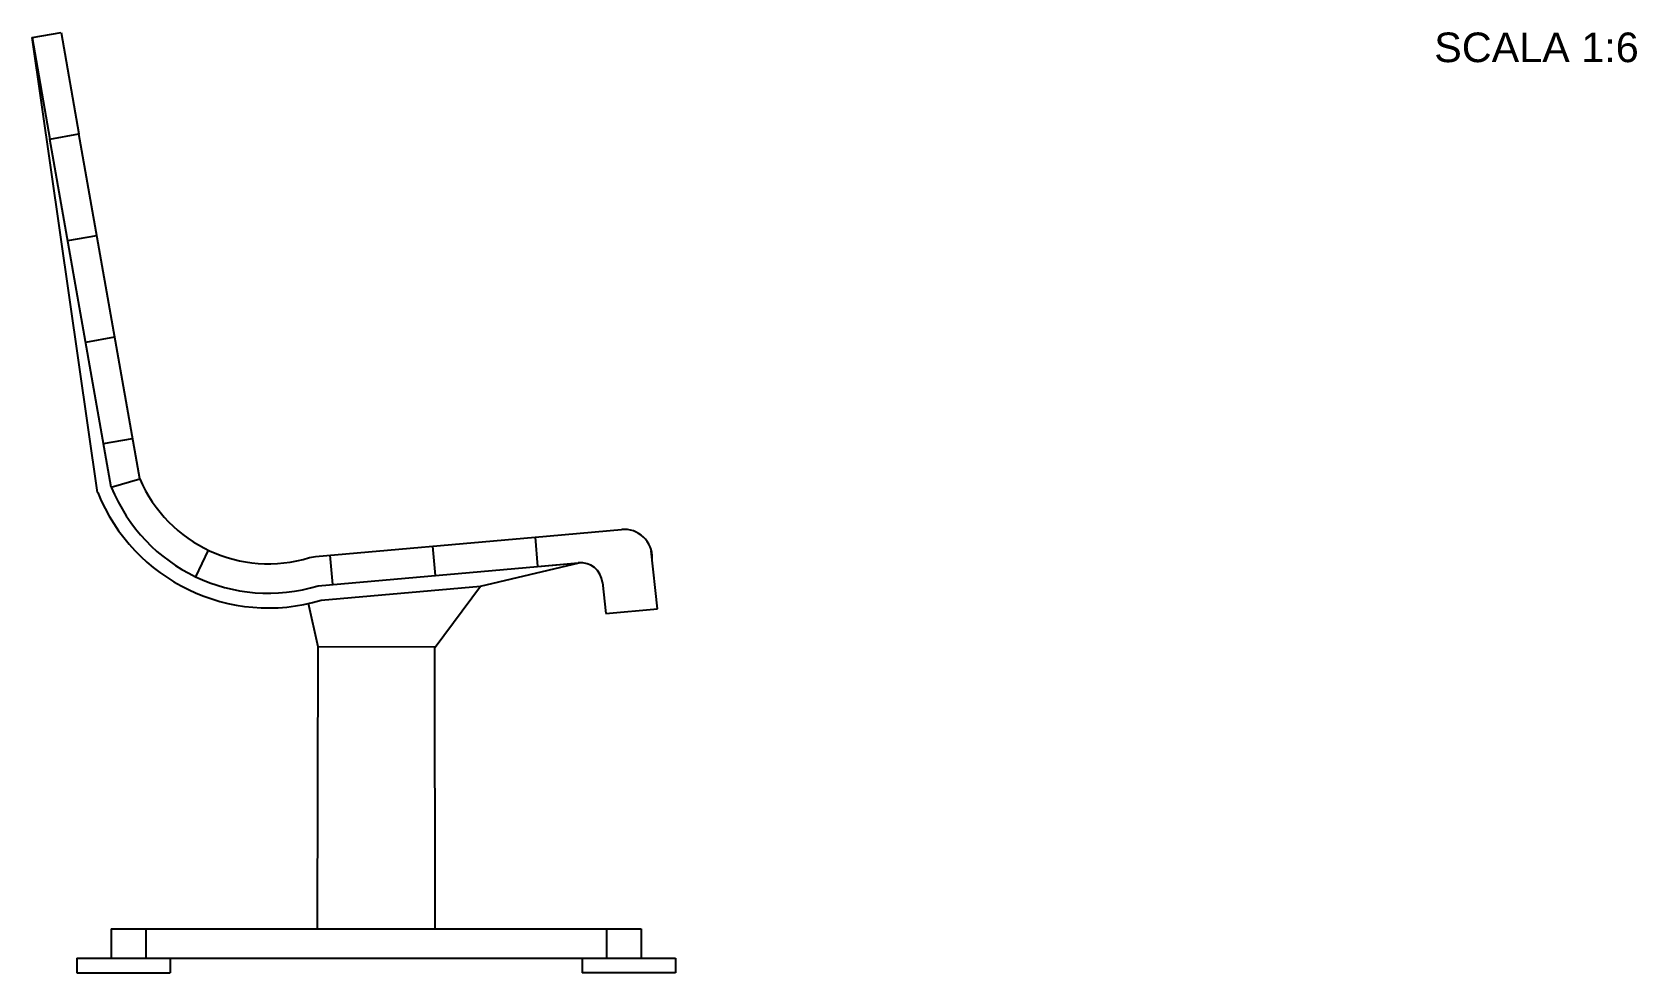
# Model space of a CAD drawing. Header units: inches. Extents: x 17 to 44.3, y 3.9 to 19.8.
import ezdxf

# ---------------------------------------------------------------- set-up
doc = ezdxf.new("R2010")
doc.units = ezdxf.units.IN
doc.header["$MEASUREMENT"] = 0
doc.layers.add('Scanduri', color=249, linetype='Continuous')
doc.layers.add('Suport metalic', color=9, linetype='Continuous')
doc.styles.get("Standard").update_dxf_attribs({"font": 'arial.ttf'})

msp = doc.modelspace()

# ---------------------------------------------------------------- linework, layer by layer
at = {"layer": 'Scanduri'}
for p, q in [((17.003, 19.736), (17.496, 19.823)), ((17.003, 19.736), (17.307, 18.013)), ((17.496, 19.823), (17.799, 18.1)), ((17.307, 18.013), (17.799, 18.1)), ((18.349, 12.104), (17.307, 18.013)), ((18.832, 12.245), (17.799, 18.1)), ((17.611, 16.289), (18.103, 16.376)), ((17.915, 14.566), (18.407, 14.653)), ((18.219, 12.843), (18.711, 12.929)), ((18.349, 12.104), (18.832, 12.245)), ((21.82, 10.927), (25.549, 11.254)), ((25.549, 11.254), (27.019, 11.383)), ((25.549, 11.254), (25.592, 10.756)), ((19.995, 11.033), (19.78, 10.582)), ((21.717, 10.907), (21.82, 10.927)), ((22.062, 10.948), (22.106, 10.45)), ((23.805, 11.101), (23.849, 10.603)), ((27.625, 10.035), (27.523, 11.022)), ((21.864, 10.429), (26.295, 10.818)), ((25.592, 10.756), (26.282, 10.817)), ((26.694, 10.484), (26.751, 9.957)), ((26.751, 9.957), (27.625, 10.035))]:
    msp.add_line(p, q, dxfattribs=at)
for centre, radius, start, end in [((21.019, 13.181), 2.879, 201.9642, 287.0794), ((21.019, 13.181), 2.379, 203.1668, 287.0794), ((27.061, 10.91), 0.476, 358.219, 95.0142), ((26.322, 10.444), 0.375, 6.1752, 96.024)]:
    msp.add_arc(centre, radius, start, end, dxfattribs=at)
at = {"layer": 'Suport metalic'}
for p, q in [((18.117, 12.011), (17.003, 19.736)), ((24.622, 10.42), (26.295, 10.818)), ((21.912, 10.182), (24.622, 10.42)), ((23.849, 9.386), (24.622, 10.42)), ((21.862, 9.392), (21.698, 10.127)), ((21.849, 4.604), (21.862, 9.392)), ((23.849, 9.386), (21.862, 9.392)), ((23.849, 4.604), (23.846, 9.386)), ((18.349, 4.604), (27.349, 4.604)), ((18.349, 4.604), (18.349, 4.104)), ((27.349, 4.604), (27.349, 4.104)), ((17.762, 4.104), (17.762, 3.854)), ((17.762, 4.104), (27.936, 4.104)), ((19.349, 4.104), (19.349, 3.854)), ((26.349, 4.104), (26.349, 3.854)), ((27.936, 4.104), (27.936, 3.854)), ((17.762, 3.854), (19.349, 3.854)), ((27.936, 3.854), (26.349, 3.854))]:
    msp.add_line(p, q, dxfattribs=at)
for points in [[(18.936, 4.604), (18.936, 4.104)], [(26.762, 4.604), (26.762, 4.104)]]:
    msp.add_lwpolyline(points, dxfattribs=at)
msp.add_arc((21.019, 13.181), 3.129, 201.9642, 286.5856, dxfattribs=at)

# ---------------------------------------------------------------- texts
at = {"layer": 'Suport metalic', "insert": (40.823, 19.823), "char_height": 0.5028, "attachment_point": 1}
msp.add_mtext_dynamic_manual_height_columns('SCALA 1:6', width=10.37537, gutter_width=2.514, heights=[0], dxfattribs=at)

doc.saveas('drawing.dxf')
